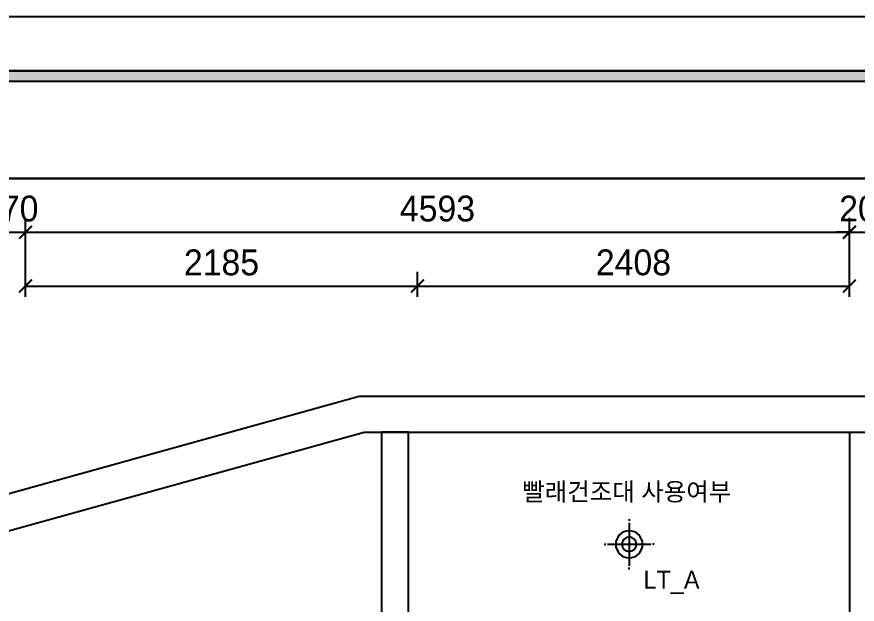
# Model space of a CAD drawing. Header units: millimetres. Extents: x 332171 to 384371, y 54317 to 89920.
# Drawn here: x 370322 to 375007, y 69465 to 72737 of the extents above; entities that cross this region are included whole.
import ezdxf
from ezdxf.enums import TextEntityAlignment as Align

# ---------------------------------------------------------------- set-up
doc = ezdxf.new("R2010")
doc.units = ezdxf.units.MM
doc.header["$LTSCALE"] = 60
for name, color, linetype in [('0-ELC TEXT', 7, 'Continuous'), ('04-WIN', 4, 'Continuous'), ('07-DIM WAL', 5, 'Continuous'), ('3.기호.계단선', 30, 'Continuous'), ('CEIL-DOOR', 6, 'Continuous'), ('FORM(YOURNAME)-1', 1, 'Continuous'), ('FORM(YOURNAME)-11', 1, 'Continuous'), ('HAT', 8, 'Continuous'), ('RC-LIGHT', 7, 'Continuous'), ('U-LANP', 6, 'Continuous')]:
    doc.layers.add(name, color=color, linetype=linetype)
doc.styles.add('YOURNAME', font='HY울릉도M.TTF')
doc.styles.add('코레일둥고', font='Korail_Round_Gothic_Medium.ttf')
doc.dimstyles.new('YOURNAME-80', dxfattribs={"dimscale": 80, "dimtxt": 1.8, "dimasz": 0.9, "dimexe": 1, "dimexo": 3, "dimgap": 0.7, "dimtad": 1, "dimdec": 0, "dimzin": 0, "dimdsep": 46, "dimtxsty": 'YOURNAME', "dimblk": 'ARCHTICK', "dimcen": 0, "dimclrd": 1, "dimclre": 1, "dimclrt": 7, "dimadec": 0, "dimazin": 0, "dimtfac": 1, "dimtdec": 0, "dimtix": 1, "dimtmove": 2, "dimatfit": 3, "dimldrblk": 'ARCHTICK', "dimfxl": 1, "dimtolj": 1, "dimtzin": 0, "dimarcsym": 0})

# ---------------------------------------------------------------- blocks, each defined once
blk = doc.blocks.new('FORM-ELEVATION')
at = {"layer": 'FORM(YOURNAME)-11'}
h = blk.add_hatch(color=256, dxfattribs=at)
h.dxf.hatch_style = 1
h.paths.add_polyline_path([(-10309, 35708), (71691, 35708), (71691, 35508), (-10309, 35508)])
h.paths.add_polyline_path([(-10309, -21492), (71691, -21492), (71691, -21692), (-10309, -21692)])
at = {"layer": 'Defpoints', "color": 158}
for points in [[(-10309, -21692), (71691, -21692), (71691, 35708), (-10309, 35708)], [(-8309, 33708), (61071, 33708), (61071, -19692), (-8309, -19692)]]:
    blk.add_lwpolyline(points, close=True, dxfattribs=at)
at = {"layer": 'FORM(YOURNAME)-11', "color": 250}
blk.add_lwpolyline([(-11309, -22692), (72691, -22692), (72691, 36708), (-11309, 36708)], close=True, dxfattribs=at)
at = {"layer": 'FORM(YOURNAME)-11'}
blk.add_lwpolyline([(-10309, 35708), (71691, 35708), (71691, 35508), (-10309, 35508)], close=True, dxfattribs=at)
at = {"layer": 'FORM(YOURNAME)-11', "color": 3, "style": 'YOURNAME'}
for tag, height, p in [('1', 450, (71041, -1219)), ('2', 450, (71041, -1863)), ('3', 450, (71041, -3150)), ('4', 450, (71041, -5081)), ('5', 515, (71041, -7398)), ('6', 515, (71041, -9650)), ('7', 515, (71041, -11903)), ('8', 515, (71041, -14155)), ('9', 515, (71041, -16408)), ('10', 515, (66791, -18596)), ('11', 515, (71041, -18660)), ('12', 515, (66791, -20848)), ('13', 515, (71041, -20848))]:
    blk.add_attdef(tag, text='', height=height, dxfattribs=at).set_placement(p, align=Align.MIDDLE_RIGHT)
blk = doc.blocks.new('_ArchTick')
at = {"color": 0, "linetype": 'ByBlock', "const_width": 0.15}
blk.add_lwpolyline([(-0.5, -0.5), (0.5, 0.5)], dxfattribs=at)
blk = doc.blocks.new('*D61')
at = {"layer": '07-DIM WAL', "color": 1, "lineweight": -2}
for p, q in [((361720.4, 71177.2), (361720.4, 71917.2)), ((377938.4, 71177.2), (377938.4, 71917.2)), ((377938.4, 71837.2), (361720.4, 71837.2))]:
    blk.add_line(p, q, dxfattribs=at)
at = {"layer": 'Defpoints', "color": 0}
for p in [(361720.4, 71837.2), (361720.4, 70937.2), (377938.4, 70937.2)]:
    blk.add_point(p, dxfattribs=at)
at = {"layer": '07-DIM WAL', "color": 1, "lineweight": -2, "xscale": 72, "yscale": 72, "zscale": 72, "rotation": 180}
blk.add_blockref('_ArchTick', (361720.4, 71837.2), dxfattribs=at)
at = {"layer": '07-DIM WAL', "color": 1, "lineweight": -2, "xscale": 72, "yscale": 72, "zscale": 72}
blk.add_blockref('_ArchTick', (377938.4, 71837.2), dxfattribs=at)
at = {"layer": '07-DIM WAL', "color": 7, "insert": (369829.4, 71968.3), "char_height": 144, "attachment_point": 5, "style": 'YOURNAME'}
blk.add_mtext('\\A1;16218', dxfattribs=at)
blk = doc.blocks.new('*D87')
at = {"layer": '07-DIM WAL', "color": 1, "lineweight": -2}
for p, q in [((370200.4, 71177.2), (370200.4, 71617.2)), ((370370.4, 71177.2), (370370.4, 71617.2)), ((370200.4, 71537.2), (370128.4, 71537.2)), ((370200.4, 71537.2), (370370.4, 71537.2)), ((370370.4, 71537.2), (370442.4, 71537.2))]:
    blk.add_line(p, q, dxfattribs=at)
at = {"layer": 'Defpoints', "color": 0}
for p in [(370370.4, 71537.2), (370200.4, 70937.2), (370370.4, 70937.2)]:
    blk.add_point(p, dxfattribs=at)
at = {"layer": '07-DIM WAL', "color": 1, "lineweight": -2, "xscale": 72, "yscale": 72, "zscale": 72}
blk.add_blockref('_ArchTick', (370200.4, 71537.2), dxfattribs=at)
at = {"layer": '07-DIM WAL', "color": 1, "lineweight": -2, "xscale": 72, "yscale": 72, "zscale": 72, "rotation": 180}
blk.add_blockref('_ArchTick', (370370.4, 71537.2), dxfattribs=at)
at = {"layer": '07-DIM WAL', "color": 7, "insert": (370285.4, 71668.1), "char_height": 144, "attachment_point": 5, "style": 'YOURNAME'}
blk.add_mtext('\\A1;170', dxfattribs=at)
blk = doc.blocks.new('*D88')
at = {"layer": '07-DIM WAL', "color": 1, "lineweight": -2}
for p, q in [((370370.4, 71177.2), (370370.4, 71617.2)), ((374963.4, 71177.2), (374963.4, 71617.2)), ((370370.4, 71537.2), (374963.4, 71537.2))]:
    blk.add_line(p, q, dxfattribs=at)
at = {"layer": 'Defpoints', "color": 0}
for p in [(374963.4, 71537.2), (370370.4, 70937.2), (374963.4, 70937.2)]:
    blk.add_point(p, dxfattribs=at)
at = {"layer": '07-DIM WAL', "color": 1, "lineweight": -2, "xscale": 72, "yscale": 72, "zscale": 72, "rotation": 180}
blk.add_blockref('_ArchTick', (370370.4, 71537.2), dxfattribs=at)
at = {"layer": '07-DIM WAL', "color": 1, "lineweight": -2, "xscale": 72, "yscale": 72, "zscale": 72}
blk.add_blockref('_ArchTick', (374963.4, 71537.2), dxfattribs=at)
at = {"layer": '07-DIM WAL', "color": 7, "insert": (372666.9, 71668.2), "char_height": 144, "attachment_point": 5, "style": 'YOURNAME'}
blk.add_mtext('\\A1;4593', dxfattribs=at)
blk = doc.blocks.new('*D89')
at = {"layer": '07-DIM WAL', "color": 1, "lineweight": -2}
for p, q in [((374963.4, 71177.2), (374963.4, 71617.2)), ((375163.4, 71177.2), (375163.4, 71617.2)), ((374963.4, 71537.2), (374891.4, 71537.2)), ((374963.4, 71537.2), (375163.4, 71537.2)), ((375163.4, 71537.2), (375235.4, 71537.2))]:
    blk.add_line(p, q, dxfattribs=at)
at = {"layer": 'Defpoints', "color": 0}
for p in [(375163.4, 71537.2), (374963.4, 70937.2), (375163.4, 70937.2)]:
    blk.add_point(p, dxfattribs=at)
at = {"layer": '07-DIM WAL', "color": 1, "lineweight": -2, "xscale": 72, "yscale": 72, "zscale": 72}
blk.add_blockref('_ArchTick', (374963.4, 71537.2), dxfattribs=at)
at = {"layer": '07-DIM WAL', "color": 1, "lineweight": -2, "xscale": 72, "yscale": 72, "zscale": 72, "rotation": 180}
blk.add_blockref('_ArchTick', (375163.4, 71537.2), dxfattribs=at)
at = {"layer": '07-DIM WAL', "color": 7, "insert": (375063.4, 71668.1), "char_height": 144, "attachment_point": 5, "style": 'YOURNAME'}
blk.add_mtext('\\A1;200', dxfattribs=at)
blk = doc.blocks.new('*D90')
at = {"layer": '07-DIM WAL', "color": 1, "lineweight": -2}
for p, q in [((370370.4, 71177.2), (370370.4, 71317.2)), ((372555.4, 71177.2), (372555.4, 71317.2)), ((370370.4, 71237.2), (372555.4, 71237.2))]:
    blk.add_line(p, q, dxfattribs=at)
at = {"layer": 'Defpoints', "color": 0}
for p in [(372555.4, 71237.2), (370370.4, 70937.2), (372555.4, 70937.2)]:
    blk.add_point(p, dxfattribs=at)
at = {"layer": '07-DIM WAL', "color": 1, "lineweight": -2, "xscale": 72, "yscale": 72, "zscale": 72, "rotation": 180}
blk.add_blockref('_ArchTick', (370370.4, 71237.2), dxfattribs=at)
at = {"layer": '07-DIM WAL', "color": 1, "lineweight": -2, "xscale": 72, "yscale": 72, "zscale": 72}
blk.add_blockref('_ArchTick', (372555.4, 71237.2), dxfattribs=at)
at = {"layer": '07-DIM WAL', "color": 7, "insert": (371462.9, 71368.1), "char_height": 144, "attachment_point": 5, "style": 'YOURNAME'}
blk.add_mtext('\\A1;2185', dxfattribs=at)
blk = doc.blocks.new('*D91')
at = {"layer": '07-DIM WAL', "color": 1, "lineweight": -2}
for p, q in [((372555.4, 71177.2), (372555.4, 71317.2)), ((374963.4, 71177.2), (374963.4, 71317.2)), ((372555.4, 71237.2), (374963.4, 71237.2))]:
    blk.add_line(p, q, dxfattribs=at)
at = {"layer": 'Defpoints', "color": 0}
for p in [(374963.4, 71237.2), (372555.4, 70937.2), (374963.4, 70937.2)]:
    blk.add_point(p, dxfattribs=at)
at = {"layer": '07-DIM WAL', "color": 1, "lineweight": -2, "xscale": 72, "yscale": 72, "zscale": 72, "rotation": 180}
blk.add_blockref('_ArchTick', (372555.4, 71237.2), dxfattribs=at)
at = {"layer": '07-DIM WAL', "color": 1, "lineweight": -2, "xscale": 72, "yscale": 72, "zscale": 72}
blk.add_blockref('_ArchTick', (374963.4, 71237.2), dxfattribs=at)
at = {"layer": '07-DIM WAL', "color": 7, "insert": (373759.4, 71368.2), "char_height": 144, "attachment_point": 5, "style": 'YOURNAME'}
blk.add_mtext('\\A1;2408', dxfattribs=at)
blk = doc.blocks.new('floorplan')
at = {"color": 8}
for points in [[(379247.9, 102835.4), (379097.9, 102835.4), (379097.9, 101585.4), (379247.9, 101585.4)], [(381707.9, 102835.4), (381857.9, 102835.4), (381857.9, 101585.4), (381707.9, 101585.4)]]:
    blk.add_lwpolyline(points, close=True, dxfattribs=at)
at = {"layer": '04-WIN'}
for points in [[(370879.1, 99742.3), (370879.1, 100556.8), (372665.3, 101147.1), (374752.9, 101156.4), (374752.9, 101864.3), (378972.7, 103035.4), (383407.9, 103035.4)], [(374952.9, 100957.3), (374952.9, 101712.3), (379000, 102835.4), (383407.9, 102835.4)]]:
    blk.add_lwpolyline(points, dxfattribs=at)
blk = doc.blocks.new('CJSWJD')
blk.add_blockref('floorplan', (-6742.6, -32411.6))
blk = doc.blocks.new('매입등')
at = {"layer": 'HAT', "color": 1}
for p, q in [((0, 140), (0, 130)), ((0, 120), (0, -120)), ((-140, 0), (-130, 0)), ((120, 0), (-120, 0)), ((140, 0), (130, 0)), ((-140, 0), (-130, 0)), ((0, -140), (0, -130))]:
    blk.add_line(p, q, dxfattribs=at)
blk.add_circle((0, 0), 40, dxfattribs=at)
at = {"layer": 'U-LANP'}
blk.add_circle((0, 0), 75, dxfattribs=at)
blk = doc.blocks.new('A$C59950440')
at = {"layer": 'CEIL-DOOR'}
blk.add_blockref('매입등', (140, 140), dxfattribs=at)

msp = doc.modelspace()

# ---------------------------------------------------------------- block references
msp.add_blockref('CJSWJD', (0, 0))
at = {"layer": 'FORM(YOURNAME)-1', "xscale": 0.3000000000000002, "yscale": 0.3000000000000002, "zscale": 0.3000000000000002}
msp.add_blockref('FORM-ELEVATION', (361963.4, 61724.8), dxfattribs=at)
at = {"layer": 'RC-LIGHT', "xscale": -1}
msp.add_blockref('A$C59950440', (373875.4, 69658.7), dxfattribs=at)

# ---------------------------------------------------------------- texts
at = {"layer": '0-ELC TEXT', "style": '코레일둥고'}
msp.add_text('빨래건조대 사용여부', height=100, dxfattribs=at).set_placement((373138.9, 70041.5))
at = {"layer": '3.기호.계단선', "style": '코레일둥고'}
msp.add_text('LT_A', height=100, dxfattribs=at).set_placement((373815, 69551.1))

# ---------------------------------------------------------------- dimensions: what is measured, and where the dimension line sits
at = {"layer": '07-DIM WAL'}
for base, p1, p2, picture, middle in [((361720.4, 71837.2), (377938.4, 70937.2), (361720.4, 70937.2), '*D61', (369829.4, 71968.3)), ((370370.4, 71537.2), (370200.4, 70937.2), (370370.4, 70937.2), '*D87', (370285.4, 71668.1)), ((374963.4, 71537.2), (370370.4, 70937.2), (374963.4, 70937.2), '*D88', (372666.9, 71668.2)), ((375163.4, 71537.2), (374963.4, 70937.2), (375163.4, 70937.2), '*D89', (375063.4, 71668.1)), ((372555.4, 71237.2), (370370.4, 70937.2), (372555.4, 70937.2), '*D90', (371462.9, 71368.1)), ((374963.4, 71237.2), (372555.4, 70937.2), (374963.4, 70937.2), '*D91', (373759.4, 71368.2))]:
    dim = msp.add_linear_dim(base=base, p1=p1, p2=p2, dimstyle='YOURNAME-80', dxfattribs=at)
    dim.commit()
    dim.dimension.update_dxf_attribs({"geometry": picture, "text_midpoint": middle})

doc.saveas('drawing.dxf')
